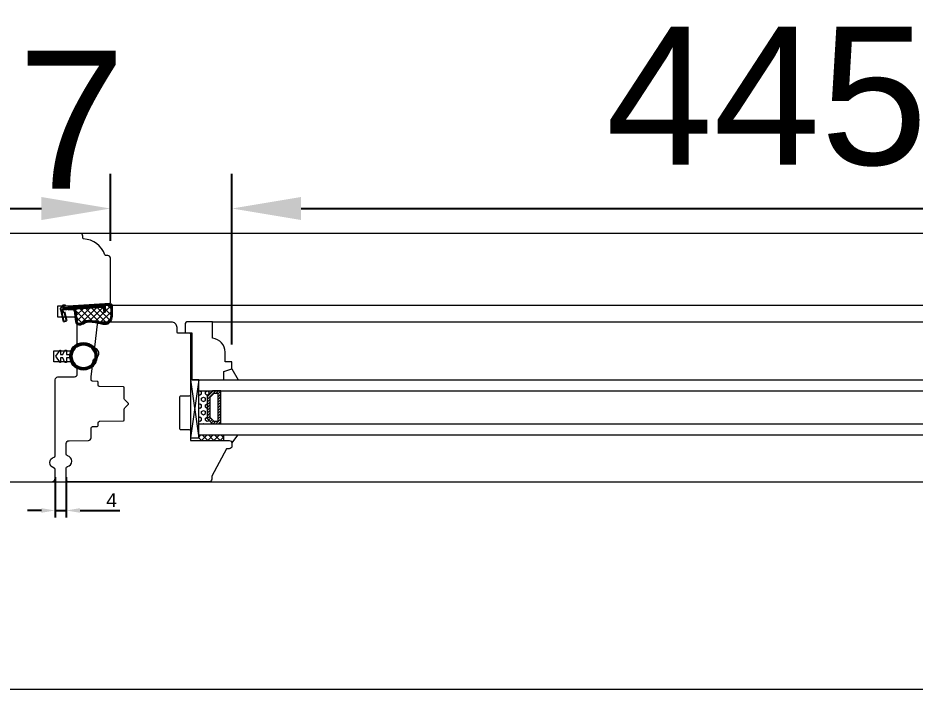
# Model space of a CAD drawing. Header units: millimetres. Extents: x 0 to 182016, y 11 to 3710.
# Drawn here: x 166245.5 to 166570.3, y 1002.9 to 1245.9 of the extents above; entities that cross this region are included whole.
import ezdxf

# ---------------------------------------------------------------- set-up
doc = ezdxf.new("R2010")
doc.units = ezdxf.units.MM
for name, color, linetype, lineweight in [('Matmenys', 10, 'Continuous', 20), ('OTHER', 251, 'Continuous', 13), ('Stakta', 7, 'Continuous', 25), ('Testinės profilio linijos', 7, 'Continuous', 5)]:
    doc.layers.add(name, color=color, linetype=linetype, lineweight=lineweight)
doc.styles.get("Standard").update_dxf_attribs({"font": 'arial.ttf'})
doc.dimstyles.new('2', dxfattribs={"dimscale": 2, "dimtxt": 2.5, "dimasz": 2.5, "dimexe": 1.25, "dimexo": 0.625, "dimtad": 1, "dimtxsty": 'Standard', "dimcen": 2.5, "dimadec": 0, "dimazin": 0, "dimtfac": 1, "dimtmove": 0, "dimatfit": 3, "dimfxl": 1, "dimarcsym": 0})
doc.dimstyles.new('Padidinti matmenys', dxfattribs={"dimscale": 10, "dimtxt": 5, "dimasz": 2.5, "dimexe": 1.25, "dimexo": 0.625, "dimtad": 1, "dimdec": 1, "dimtxsty": 'Standard', "dimcen": 2.5, "dimadec": 0, "dimazin": 0, "dimtfac": 1, "dimtdec": 1, "dimtmove": 0, "dimatfit": 3, "dimfxl": 1, "dimarcsym": 0})

# ---------------------------------------------------------------- blocks, each defined once
blk = doc.blocks.new('*D1530')
at = {"layer": 'Defpoints', "color": 0, "transparency": 16777216}
for p in [(166258.97, 1080.93), (166262.97, 1080.93), (166258.97, 1067.56)]:
    blk.add_point(p, dxfattribs=at)
at = {"layer": 'Matmenys', "color": 0, "lineweight": -2, "transparency": 16777216}
for p, q in [((166258.97, 1079.68), (166258.97, 1065.06)), ((166262.97, 1079.68), (166262.97, 1065.06)), ((166253.97, 1067.56), (166248.97, 1067.56)), ((166258.97, 1067.56), (166262.97, 1067.56)), ((166267.97, 1067.56), (166282.37, 1067.56))]:
    blk.add_line(p, q, dxfattribs=at)
at = {"layer": 'Matmenys', "color": 0, "transparency": 16777216}
for points in [[(166253.97, 1068.4), (166253.97, 1066.73), (166258.97, 1067.56)], [(166267.97, 1068.4), (166267.97, 1066.73), (166262.97, 1067.56)]]:
    blk.add_solid(points, dxfattribs=at)
at = {"layer": 'Matmenys', "color": 0, "transparency": 16777216, "insert": (166279.39, 1071.31), "char_height": 5, "attachment_point": 5}
blk.add_mtext('4', dxfattribs=at)
blk = doc.blocks.new('*D1532')
at = {"color": 0, "lineweight": -2, "transparency": 16777216}
for p, q in [((166322.97, 1127.65), (166322.97, 1189.4)), ((166768.47, 1127.65), (166768.47, 1189.4)), ((166347.97, 1176.9), (166743.47, 1176.9))]:
    blk.add_line(p, q, dxfattribs=at)
at = {"color": 0, "transparency": 16777216}
for points in [[(166347.97, 1181.06), (166347.97, 1172.73), (166322.97, 1176.9)], [(166743.47, 1181.06), (166743.47, 1172.73), (166768.47, 1176.9)]]:
    blk.add_solid(points, dxfattribs=at)
at = {"layer": 'Defpoints', "color": 0, "transparency": 16777216}
for p in [(166768.47, 1176.9), (166322.97, 1121.4), (166768.47, 1121.4)]:
    blk.add_point(p, dxfattribs=at)
at = {"color": 0, "lineweight": 5, "transparency": 16777216, "insert": (166545.72, 1213.09), "char_height": 50, "attachment_point": 5}
blk.add_mtext('445,5', dxfattribs=at)
blk = doc.blocks.new('*D2031')
at = {"color": 0, "lineweight": -2, "transparency": 16777216}
for p, q in [((166211.97, 1165.14), (166211.97, 1189.4)), ((166278.97, 1165.14), (166278.97, 1189.4)), ((166236.97, 1176.9), (166253.97, 1176.9))]:
    blk.add_line(p, q, dxfattribs=at)
at = {"color": 0, "transparency": 16777216}
for points in [[(166236.97, 1181.06), (166236.97, 1172.73), (166211.97, 1176.9)], [(166253.97, 1181.06), (166253.97, 1172.73), (166278.97, 1176.9)]]:
    blk.add_solid(points, dxfattribs=at)
at = {"layer": 'Defpoints', "color": 0, "transparency": 16777216}
for p in [(166278.97, 1176.9), (166211.97, 1158.89), (166278.97, 1158.89)]:
    blk.add_point(p, dxfattribs=at)
at = {"color": 0, "lineweight": 5, "transparency": 16777216, "insert": (166245.47, 1208.67), "char_height": 50, "attachment_point": 5}
blk.add_mtext('67', dxfattribs=at)

msp = doc.modelspace()

# ---------------------------------------------------------------- hatches: boundary and pattern name
at = {"lineweight": 0}
h = msp.add_hatch(dxfattribs=at)
h.set_pattern_fill('HEX', color=256, scale=0.25, angle=90, style=0)
h.set_pattern_definition([(90, (147963.6985, -11808.5064), (1.374815, -4e-16), [0.79375, -1.5875]), (330, (147963.6985, -11808.5064), (-0.6874075, -1.190624716), [0.79375, -1.5875]), (30, (147963.6985, -11807.7127), (0.6874075, -1.190624716), [0.79375, -1.5875])])
h.paths.add_polyline_path([(166310.9695177, 1098.9018433), (166315.9695177, 1098.9018433), (166313.9695177, 1100.9018433), (166313.9695177, 1108.9018433), (166315.9695177, 1110.9018433), (166310.9695177, 1110.9025523)])
h = msp.add_hatch(dxfattribs=at)
h.set_pattern_fill('JIS_WOOD', color=256, angle=90, style=0)
h.set_pattern_definition([(45, (147963.6985, -11808.50645), (0.5, -0.5), [])])
h.paths.add_polyline_path([(166313.9695177, 1108.9018433), (166313.9695177, 1100.9018433), (166315.9695177, 1098.9018433), (166318.9695177, 1098.9018433), (166318.9872512, 1110.9384258), (166315.9695177, 1110.9018433)])
h.paths.add_polyline_path([(166314.9695177, 1101.3160568), (166314.9695177, 1108.4876297), (166316.3837313, 1109.9018433), (166317.9695177, 1109.9018433), (166317.9695177, 1099.9018433), (166316.3837313, 1099.9018433)], flags=16)
at = {"lineweight": 0, "ltscale": 0.5}
h = msp.add_hatch(dxfattribs=at)
h.set_pattern_fill('ANSI37', color=256, scale=0.5, angle=90, style=0)
h.set_pattern_definition([(135, (166307.4695, 1092.9026), (-1.12253, -1.12253), []), (225, (166307.4695, 1092.9026), (1.12253, -1.12253), [])])
h.paths.add_polyline_path([(166319.9695177, 1094.9025523), (166310.9695177, 1094.9025523), (166310.9695177, 1092.9025523), (166319.9695177, 1092.9025523)])
at = {"layer": 'Matmenys'}
h = msp.add_hatch(dxfattribs=at)
h.set_pattern_fill('ANSI37', color=252, scale=0.5, angle=-180, style=0)
h.set_pattern_definition([(225, (6632.0845, -1098340.7894), (1.1225320151, -1.1225320151), []), (315, (6632.0845, -1098340.7894), (1.1225320151, 1.1225320151), [])])
edge = h.paths.add_edge_path()
edge.add_arc((166276.3810707, 1141.2081286), 0.1, 363.589345612, 453.589345612, ccw=False)
edge.add_line((166276.4808745, 1141.2143891), (166276.5779577, 1139.6667034))
edge.add_arc((166276.8274673, 1139.6823546), 0.25, 183.589345612, 363.589345612)
edge.add_line((166277.0769769, 1139.6980058), (166276.9485912, 1141.7447108))
edge.add_arc((166276.8487874, 1141.7384503), 0.1, 363.589345612, 453.589345619)
edge.add_line((166276.8425269, 1141.8382541), (166276.837782, 1141.9138971))
edge.add_line((166276.837782, 1141.9138971), (166278.8195829, 1142.0382115))
edge.add_spline(control_points=[(166278.8195829, 1142.0382115), (166278.8987414, 1142.0264091), (166278.968733, 1142.0152336), (166279.0524838, 1141.9934397), (166279.0760481, 1141.9840539), (166279.0999312, 1141.971359), (166279.1079908, 1141.9651097), (166279.1324786, 1141.9395209), (166279.1513715, 1141.9102839), (166279.1850748, 1141.8059641), (166279.1981968, 1141.7330319), (166279.2178989, 1141.4800489), (166279.2074006, 1141.2662147), (166279.1880724, 1140.8237363), (166279.1835971, 1140.6044074), (166279.1825209, 1140.1845165), (166279.1855529, 1139.9814304), (166279.1982633, 1139.3912231), (166279.2114397, 1139.0231729), (166279.211178, 1138.2699915), (166279.1926817, 1137.8932417), (166279.0894954, 1137.3001372), (166279.0296013, 1137.0725663), (166278.8765657, 1136.6754651), (166278.7938163, 1136.5036774), (166278.5898162, 1136.1625097), (166278.4697013, 1135.996307), (166278.2022562, 1135.7051472), (166278.0545826, 1135.5815672), (166277.773398, 1135.4218485), (166277.6381018, 1135.3742946), (166277.3368029, 1135.3146896), (166277.173203, 1135.3039863), (166276.5886061, 1135.3177302), (166276.1246906, 1135.4124844), (166275.2321945, 1135.5842267), (166274.8051142, 1135.6679212), (166273.7267656, 1135.8791076), (166273.068715, 1136.0128416), (166272.0756131, 1136.1377676), (166271.772012, 1136.1682615), (166271.1499683, 1136.1925969), (166270.8340643, 1136.1850562), (166270.2848561, 1136.1001719), (166270.0487726, 1136.0388332), (166269.6481212, 1135.8663729), (166269.4894887, 1135.7715244), (166269.1908299, 1135.587256), (166269.0493727, 1135.4973985), (166268.7475898, 1135.3413154), (166268.5825371, 1135.2713453), (166268.2174154, 1135.1516141), (166268.0164653, 1135.1086116), (166267.6770486, 1135.0847129), (166267.5350632, 1135.0979187), (166267.3398425, 1135.1579579), (166267.2745147, 1135.1946981), (166267.1477913, 1135.3032472), (166267.0886135, 1135.3753134), (166266.9315359, 1135.6394009), (166266.8500362, 1135.8805092), (166266.7334189, 1136.4309202), (166266.6968874, 1136.7391153), (166266.643616, 1137.3353331), (166266.6243935, 1137.6228841), (166266.5810341, 1138.1533739), (166266.5588979, 1138.4016324), (166266.5226835, 1138.8064347), (166266.5085971, 1138.9638381), (166266.480475, 1139.2877704), (166266.4654389, 1139.4660877), (166266.397154, 1139.7689547), (166266.3615189, 1139.8867767), (166266.2659222, 1140.0992555), (166266.2127752, 1140.1931703), (166266.0941345, 1140.3383641), (166266.0385123, 1140.3933822), (166265.9147451, 1140.4824741), (166265.851118, 1140.5153535), (166265.732254, 1140.5635217), (166265.6751769, 1140.580403), (166265.5745965, 1140.6063469), (166265.5302009, 1140.6160645), (166265.4892046, 1140.6251004)], knot_values=[0, 0, 0, 0, 0.2245066002, 0.2245066002, 0.377043448, 0.377043448, 0.5295802957, 0.5295802957, 0.8082977366, 0.8082977366, 1.0870151774, 1.0870151774, 1.6244414062, 1.6244414062, 2.161867635, 2.161867635, 2.6992938638, 2.6992938638, 3.7741463214, 3.7741463214, 5.0334406395, 5.0334406395, 5.8656302806, 5.8656302806, 6.5060139406, 6.5060139406, 7.1463976006, 7.1463976006, 7.7996240151, 7.7996240151, 8.3563201169, 8.3563201169, 8.9130162187, 8.9130162187, 10.239934143, 10.239934143, 11.5668520673, 11.5668520673, 13.5970761059, 13.5970761059, 14.4582175179, 14.4582175179, 15.3193589298, 15.3193589298, 15.9856015553, 15.9856015553, 16.5061017172, 16.5061017172, 17.0266018791, 17.0266018791, 17.547102041, 17.547102041, 18.1672448488, 18.1672448488, 18.7176261004, 18.7176261004, 19.1465766047, 19.1465766047, 19.5755271091, 19.5755271091, 20.3898249977, 20.3898249977, 21.2041228863, 21.2041228863, 21.9655448497, 21.9655448497, 22.7269668131, 22.7269668131, 23.2229068178, 23.2229068178, 23.7188468224, 23.7188468224, 24.0184411081, 24.0184411081, 24.2549295987, 24.2549295987, 24.4119994701, 24.4119994701, 24.5501072405, 24.5501072405, 24.6882150108, 24.6882150108, 24.8099116426, 24.8099116426, 24.8099116426, 24.8099116426], degree=3, periodic=0)
edge.add_line((166265.4892046, 1140.6251004), (166276.3748102, 1141.3079324))

# ---------------------------------------------------------------- linework, layer by layer
for p, q in [((166261.8873356, 1141.9019786), (166260.8569943, 1140.8355139)), ((166260.8569943, 1140.8355139), (166260.8882968, 1140.3364948)), ((166260.8882968, 1140.3364948), (166261.0355827, 1140.3457337)), ((166261.0355827, 1140.3457337), (166262.0190292, 1135.9986432)), ((166261.5410451, 1140.3774403), (166276.3748102, 1141.3079324)), ((166261.5410451, 1140.3774403), (166261.7782399, 1139.3289772)), ((166262.6349762, 1141.9488766), (166261.584263, 1140.881134)), ((166261.584263, 1140.881134), (166276.8425269, 1141.8382541)), ((166261.8873356, 1141.9019786), (166262.6349762, 1141.9488766)), ((166276.4808745, 1141.2143891), (166276.5779577, 1139.6667034)), ((166276.8425269, 1141.8382541), (166276.837782, 1141.9138971)), ((166276.9485912, 1141.7447108), (166277.0769769, 1139.6980058)), ((166261.7782399, 1139.3289772), (166262.2659159, 1139.4393046)), ((166262.2659159, 1139.4393046), (166262.9943811, 1136.2192981)), ((166262.0190292, 1135.9986432), (166262.9943811, 1136.2192981))]:
    msp.add_line(p, q)
at = {"color": 1}
for p, q in [((166278.8638231, 1142.3349315), (166263.5390077, 1141.3736368)), ((166278.8195829, 1142.0382115), (166263.5846381, 1141.0825542)), ((166265.4246318, 1140.3321322), (166263.6641806, 1140.2217027))]:
    msp.add_line(p, q, dxfattribs=at)
at = {"lineweight": 9}
for p, q in [((166315.9695177, 1135.9025523), (166775.4667478, 1135.9025523)), ((166310.9696028, 1114.9025523), (166780.4666627, 1114.9025523)), ((166310.9696028, 1110.9025523), (166780.4666627, 1110.9025523)), ((166310.9696028, 1098.9025523), (166780.4666627, 1098.9025523)), ((166310.9696028, 1094.9025523), (166780.4666627, 1094.9025523))]:
    msp.add_line(p, q, dxfattribs=at)
at = {"lineweight": 0}
for p, q in [((166322.9695177, 1118.9025523), (166325.2561828, 1114.9025523)), ((166310.9695177, 1114.9018433), (166307.9695177, 1093.9018433)), ((166307.9695177, 1114.9018433), (166310.9695177, 1093.9018433)), ((166319.9695177, 1092.9025523), (166319.9695177, 1094.9025523)), ((166322.9695177, 1091.9025523), (166325.2561828, 1094.9025523))]:
    msp.add_line(p, q, dxfattribs=at)
at = {"lineweight": 5}
msp.add_line((165017.9750571, 1002.9025523), (167472.9639783, 1002.9025523), dxfattribs=at)
at = {"lineweight": 0}
msp.add_lwpolyline([(166315.9695177, 1129.9025523), (166315.9695177, 1135.9025523), (166306.9695177, 1135.9025523, 0.4142135624), (166305.9695177, 1134.9025523), (166305.9695177, 1131.9025523), (166308.4695177, 1131.9025523), (166308.4695177, 1114.9025523), (166319.9695177, 1114.9025523), (166319.9695177, 1117.9025523), (166322.9695177, 1118.9025523), (166322.9695177, 1121.4025523), (166320.4695177, 1121.4025523), (166320.4695177, 1124.9276151, 0.3851703882), (166315.9695177, 1129.9025523)], format="xyb", dxfattribs=at)
for points in [[(166307.9695177, 1114.9018433), (166307.9695177, 1093.9018433), (166310.9695177, 1093.9018433), (166310.9695177, 1114.9018433)], [(166313.9695177, 1108.9018433), (166313.9695177, 1100.9018433), (166315.9695177, 1098.9018433), (166318.9695177, 1098.9018433), (166318.9695177, 1110.9018433), (166315.9695177, 1110.9018433)], [(166314.9695177, 1108.4876297), (166314.9695177, 1101.3160568), (166316.3837313, 1099.9018433), (166317.9695177, 1099.9018433), (166317.9695177, 1109.9018433), (166316.3837313, 1109.9018433)]]:
    msp.add_lwpolyline(points, close=True, dxfattribs=at)
at = {"color": 18, "linetype": 'ByBlock', "true_color": 0x000000}
for radius in [4.85, 4.25]:
    msp.add_circle((166269.2191331, 1123.3927218), radius, dxfattribs=at)
for centre, radius, start, end in [((166276.3810707, 1141.2081286), 0.1, 3.589345609, 93.589345613), ((166276.8487874, 1141.7384503), 0.1, 3.589345609, 93.589345613), ((166276.8274673, 1139.6823546), 0.25, 183.589345609, 3.589345609)]:
    msp.add_arc(centre, radius, start, end)
at = {"color": 1}
msp.add_spline([(166278.8638231, 1142.3349315), (166279.2253235, 1142.2444348), (166279.4948643, 1140.9705763), (166279.006475, 1136.2782033), (166277.9632772, 1135.1881971), (166275.7998054, 1135.1695807), (166274.1017656, 1135.4999546), (166271.9363247, 1135.8468709), (166269.899603, 1135.6474421), (166269.0713583, 1135.1712732), (166267.2168181, 1134.8910098), (166266.3243722, 1137.6031883), (166266.1972047, 1139.082064), (166266.0792333, 1139.7693318), (166265.7770276, 1140.2112172), (166265.4246318, 1140.3321322)], degree=3, dxfattribs=at)
msp.add_open_spline([(166278.8195829, 1142.0382115), (166278.8987414, 1142.0264091), (166278.968733, 1142.0152336), (166279.0524838, 1141.9934397), (166279.0760481, 1141.9840539), (166279.0999312, 1141.971359), (166279.1079908, 1141.9651097), (166279.1324786, 1141.9395209), (166279.1513715, 1141.9102839), (166279.1850748, 1141.8059641), (166279.1981968, 1141.7330319), (166279.2178989, 1141.4800489), (166279.2074006, 1141.2662147), (166279.1880724, 1140.8237363), (166279.1835971, 1140.6044074), (166279.1825209, 1140.1845165), (166279.1855529, 1139.9814304), (166279.1982633, 1139.3912231), (166279.2114397, 1139.0231729), (166279.211178, 1138.2699915), (166279.1926817, 1137.8932417), (166279.0894954, 1137.3001372), (166279.0296013, 1137.0725663), (166278.8765657, 1136.6754651), (166278.7938163, 1136.5036774), (166278.5898162, 1136.1625097), (166278.4697013, 1135.996307), (166278.2022562, 1135.7051472), (166278.0545826, 1135.5815672), (166277.773398, 1135.4218485), (166277.6381018, 1135.3742946), (166277.3368029, 1135.3146896), (166277.173203, 1135.3039863), (166276.5886061, 1135.3177302), (166276.1246906, 1135.4124844), (166275.2321945, 1135.5842267), (166274.8051142, 1135.6679212), (166273.7267656, 1135.8791076), (166273.068715, 1136.0128416), (166272.0756131, 1136.1377676), (166271.772012, 1136.1682615), (166271.1499683, 1136.1925969), (166270.8340643, 1136.1850562), (166270.2848561, 1136.1001719), (166270.0487726, 1136.0388332), (166269.6481212, 1135.8663729), (166269.4894887, 1135.7715244), (166269.1908299, 1135.587256), (166269.0493727, 1135.4973985), (166268.7475898, 1135.3413154), (166268.5825371, 1135.2713453), (166268.2174154, 1135.1516141), (166268.0164653, 1135.1086116), (166267.6770486, 1135.0847129), (166267.5350632, 1135.0979187), (166267.3398425, 1135.1579579), (166267.2745147, 1135.1946981), (166267.1477913, 1135.3032472), (166267.0886135, 1135.3753134), (166266.9315359, 1135.6394009), (166266.8500362, 1135.8805092), (166266.7334189, 1136.4309202), (166266.6968874, 1136.7391153), (166266.643616, 1137.3353331), (166266.6243935, 1137.6228841), (166266.5810341, 1138.1533739), (166266.5588979, 1138.4016324), (166266.5226835, 1138.8064347), (166266.5085971, 1138.9638381), (166266.480475, 1139.2877704), (166266.4654389, 1139.4660877), (166266.397154, 1139.7689547), (166266.3615189, 1139.8867767), (166266.2659222, 1140.0992555), (166266.2127752, 1140.1931703), (166266.0941345, 1140.3383641), (166266.0385123, 1140.3933822), (166265.9147451, 1140.4824741), (166265.851118, 1140.5153535), (166265.732254, 1140.5635217), (166265.6751769, 1140.580403), (166265.5745965, 1140.6063469), (166265.5302009, 1140.6160645), (166265.4892046, 1140.6251004)], degree=3, knots=[0, 0, 0, 0, 0.2245066002, 0.2245066002, 0.377043448, 0.377043448, 0.5295802957, 0.5295802957, 0.8082977366, 0.8082977366, 1.0870151774, 1.0870151774, 1.6244414062, 1.6244414062, 2.161867635, 2.161867635, 2.6992938638, 2.6992938638, 3.7741463214, 3.7741463214, 5.0334406395, 5.0334406395, 5.8656302806, 5.8656302806, 6.5060139406, 6.5060139406, 7.1463976006, 7.1463976006, 7.7996240151, 7.7996240151, 8.3563201169, 8.3563201169, 8.9130162187, 8.9130162187, 10.239934143, 10.239934143, 11.5668520673, 11.5668520673, 13.5970761059, 13.5970761059, 14.4582175179, 14.4582175179, 15.3193589298, 15.3193589298, 15.9856015553, 15.9856015553, 16.5061017172, 16.5061017172, 17.0266018791, 17.0266018791, 17.547102041, 17.547102041, 18.1672448488, 18.1672448488, 18.7176261004, 18.7176261004, 19.1465766047, 19.1465766047, 19.5755271091, 19.5755271091, 20.3898249977, 20.3898249977, 21.2041228863, 21.2041228863, 21.9655448497, 21.9655448497, 22.7269668131, 22.7269668131, 23.2229068178, 23.2229068178, 23.7188468224, 23.7188468224, 24.0184411081, 24.0184411081, 24.2549295987, 24.2549295987, 24.4119994701, 24.4119994701, 24.5501072405, 24.5501072405, 24.6882150108, 24.6882150108, 24.8099116426, 24.8099116426, 24.8099116426, 24.8099116426], dxfattribs=at)
at = {"layer": 'OTHER'}
msp.add_lwpolyline([(166264.4159233, 1122.7826957), (166263.0000144, 1122.7826957), (166263.0000144, 1121.1374143), (166262.4743323, 1121.1374143), (166261.7309913, 1122.7826957), (166260.9383717, 1122.7826957), (166260.9383717, 1121.1374143), (166260.7194808, 1121.1374143), (166259.2165996, 1123.3927218), (166260.7194808, 1125.6480294), (166260.9383717, 1125.6480294), (166260.9383717, 1124.002748), (166261.7309913, 1124.002748), (166262.4743323, 1125.6480294), (166263.0000144, 1125.6480294), (166263.0000144, 1124.002748), (166264.4159233, 1124.002748)], dxfattribs=at)
at = {"layer": 'Stakta', "color": 18, "lineweight": 5, "true_color": 0x000000}
msp.add_lwpolyline([(166233.4695177, 1077.9025523), (166257.4695177, 1077.9025523, 0.4142135624), (166258.9695177, 1079.4025523), (166258.9695177, 1082.4530626, 0.3563939587), (166258.5695177, 1082.9429605, -0.8164965809), (166258.5695177, 1086.8621441, 0.3563939587), (166258.9695177, 1087.3520421), (166258.9695177, 1114.9112411, -0.4116598905), (166259.9607912, 1115.911203), (166265.9782442, 1115.9637165, 0.4116598905), (166266.9695177, 1116.9636785), (166266.9695177, 1118.5970797, 0.2720281141), (166266.7129042, 1119.033844, -0.164173551), (166264.564193, 1121.4014868), (166258.4695177, 1121.4014868), (166258.4695177, 1125.4014868), (166264.564193, 1125.4014868, -0.164173551), (166266.7129042, 1127.7691296, 0.2720281141), (166266.9695177, 1128.2058938), (166266.9695177, 1137.6025523), (166259.9695177, 1137.6025523), (166259.9695177, 1141.6025523), (166267.2469606, 1141.6025523, -0.2023892741), (166267.9607912, 1141.911203), (166277.9782442, 1141.998624, 0.4116598905), (166278.9695177, 1142.9985859), (166278.9695177, 1158.8937874, 0.4116598905), (166277.9782442, 1159.8937493), (166277.1861861, 1159.9006615, -0.3199404334), (166276.904363, 1160.1052913, 0.3090857966), (166269.2550523, 1165.8935746, -0.4001549105), (166268.9695177, 1166.1932256), (166268.9695177, 1166.9025523, 0.4142135624), (166267.9695177, 1167.9025523), (166222.9695177, 1167.9025523, 0.4142135624)], format="xyb", dxfattribs=at)
msp.add_lwpolyline([(166263.3695177, 1083.4429605, 0.8164965809), (166263.3695177, 1087.3621441, -0.3563939587), (166262.9695177, 1087.8520421), (166262.9695177, 1091.8326993, -0.4116598905), (166263.9607912, 1092.8326612), (166270.9782443, 1092.8939016, 0.4116598905), (166271.9695177, 1093.8938635), (166271.9695177, 1097.4323889, -0.4040361542), (166272.452068, 1097.9321014), (166274.1799876, 1097.9924417, 0.4040262258), (166274.4695177, 1098.2922589), (166274.4695177, 1099.3453806, -0.4091108014), (166274.9607915, 1099.8453044), (166283.6747535, 1099.9974072, 0.4091108014), (166283.9695177, 1100.2973615), (166283.9695177, 1104.3211815, -0.1989123674), (166284.1159643, 1104.6747348), (166285.3816498, 1105.9404203, 0.4142135624), (166285.3816498, 1106.3646843), (166284.1159643, 1107.6303698, -0.1989123674), (166283.9695177, 1107.9839232), (166283.9695177, 1112.0077431, 0.4091108014), (166283.6747535, 1112.3076974), (166274.9607915, 1112.4598002, -0.4091108014), (166274.4695177, 1112.9597241), (166274.4695177, 1114.0128457, 0.4040262258), (166274.1799876, 1114.3126629), (166272.452068, 1114.3730032, -0.4040262258), (166271.9695177, 1114.8726986), (166271.9695177, 1115.8413897, -0.0305527633), (166271.9769716, 1115.963259), (166272.7186605, 1122.0038309, -0.3282648586), (166273.1254704, 1122.4348274, 0.7358200833), (166273.5908763, 1126.2252549, -0.3282648586), (166273.300418, 1126.7418652), (166274.3173881, 1135.0244217, -0.3788661087), (166275.3099342, 1135.9025523), (166300.9695177, 1135.9025523, -0.4142135624), (166302.9695177, 1133.9025523), (166302.9695177, 1132.1999457, 0.4116598905), (166303.2668998, 1131.8999571), (166307.473881, 1131.8632433, -0.4116598905), (166307.9695177, 1131.3632624), (166307.9695177, 1109.4331154, -0.4116598905), (166307.473881, 1108.9331344), (166304.2668998, 1108.9051475, 0.4116598905), (166303.9695177, 1108.6051589), (166303.9695177, 1097.1999457, 0.4116598905), (166304.2668998, 1096.8999571), (166307.473881, 1096.8719702, -0.4116598905), (166307.9695177, 1096.3719892), (166307.9695177, 1092.9025523), (166321.9695177, 1092.9025523, -0.4142135624), (166322.9695177, 1091.9025523), (166322.9695177, 1090.9113173, -0.4116598905), (166321.9782443, 1089.9113553), (166320.9695177, 1089.9025523), (166315.7109496, 1080.0126241, 0.1227845609), (166315.6524234, 1079.7778883), (166315.6524234, 1078.9025523, -0.4142135624), (166314.6524234, 1077.9025523), (166263.9695177, 1077.9025523, -0.4142135624), (166262.9695177, 1078.9025523), (166262.9695177, 1082.9530626, -0.3563939587)], format="xyb", close=True, dxfattribs=at)
at = {"layer": 'Testinės profilio linijos', "lineweight": 5}
for p, q in [((167423.9639472, 1167.9025523), (165066.4750575, 1167.9025523)), ((166267.8379803, 1141.9025523), (166823.5982852, 1141.9025523)), ((165113.657943, 1077.9025523), (167377.2810723, 1077.9025523))]:
    msp.add_line(p, q, dxfattribs=at)

# ---------------------------------------------------------------- dimensions: what is measured, and where the dimension line sits
at = {"color": 1, "lineweight": 5}
dim = msp.add_linear_dim(base=(166768.4667478, 1176.8953295), p1=(166322.9695177, 1121.4025523), p2=(166768.4667478, 1121.4025523), dimstyle='Padidinti matmenys', dxfattribs=at)
dim.commit()
dim.dimension.update_dxf_attribs({"geometry": '*D1532', "text_midpoint": (166545.7181328, 1213.0907592)})
dim = msp.add_linear_dim(base=(166278.9695177, 1176.8953295), p1=(166211.9695177, 1158.8937874), p2=(166278.9695177, 1158.8937874), dimstyle='Padidinti matmenys', dxfattribs=at)
dim.commit()
dim.dimension.update_dxf_attribs({"geometry": '*D2031', "text_midpoint": (166245.4695177, 1176.8953295), "dimtype": 160})
at = {"layer": 'Matmenys'}
dim = msp.add_linear_dim(base=(166258.9695177, 1067.5632287), p1=(166262.9695177, 1080.9278074), p2=(166258.9695177, 1080.9278074), dimstyle='2', override={"dimdec": 6}, dxfattribs=at)
dim.commit()
dim.dimension.update_dxf_attribs({"geometry": '*D1530', "text_midpoint": (166279.3903909, 1067.5632287), "dimtype": 160})

doc.saveas('drawing.dxf')
